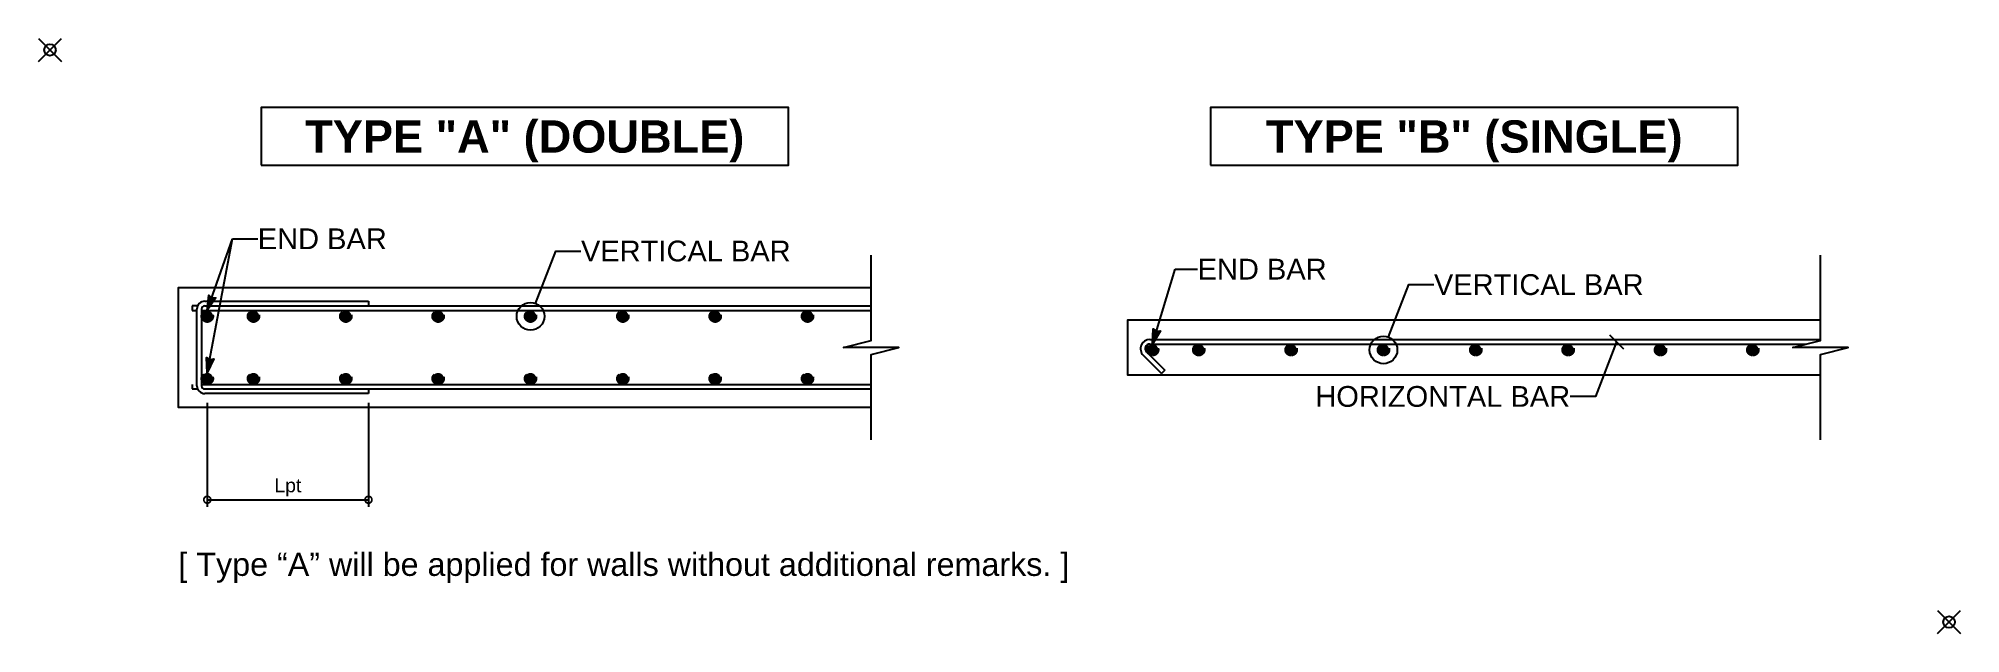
# Model space of a CAD drawing. Extents: x -50 to 8275, y 792 to 3372.
import ezdxf
from ezdxf.enums import TextEntityAlignment as Align

# ---------------------------------------------------------------- set-up
doc = ezdxf.new("R2010")
doc.units = 0
doc.header["$LTSCALE"] = 200
doc.header["$MEASUREMENT"] = 0
doc.header["$PDMODE"] = 35
doc.header["$PDSIZE"] = 50
doc.linetypes.add('HIDDEN', pattern=[0.375, 0.25, -0.125])
doc.layers.get('0').update_dxf_attribs({"linetype": 'CONTINUOUS'})
doc.layers.get('DEFPOINTS').update_dxf_attribs({"color": 251, "linetype": 'CONTINUOUS'})
for name, color, linetype in [('Bar.Horizontal', 2, 'CONTINUOUS'), ('Bar.Vertical', 7, 'HIDDEN'), ('Dimension', 1, 'CONTINUOUS'), ('Leader', 7, 'CONTINUOUS'), ('ShearWall', 7, 'CONTINUOUS'), ('Text', 3, 'CONTINUOUS')]:
    doc.layers.add(name, color=color, linetype=linetype)
doc.styles.add('DimText', font='arial.ttf')
doc.styles.add('Legend', font='arial.ttf')
doc.styles.add('Title', font='arialbd.ttf')
doc.dimstyles.new('Dim', dxfattribs={"dimscale": 60, "dimtxt": 1, "dimasz": 1, "dimexe": 0.5, "dimexo": 1, "dimgap": 0.25, "dimtad": 1, "dimtoh": 1, "dimdec": 0, "dimdsep": 46, "dimtxsty": 'DimText', "dimblk": 'DOTSMALL', "dimcen": 1, "dimclrd": 256, "dimclre": 256, "dimclrt": 7, "dimadec": 0, "dimazin": 0, "dimtfac": 1, "dimtdec": 0, "dimtix": 1, "dimtmove": 2, "dimatfit": 3, "dimldrblk": 'Arrow', "dimfxl": 0, "dimtolj": 1, "dimtzin": 0, "dimarcsym": 0})

# ---------------------------------------------------------------- blocks, each defined once
blk = doc.blocks.new('_DotSmall')
at = {"color": 0, "linetype": 'ByBlock', "const_width": 0.5}
blk.add_lwpolyline([(-0.0625, 0, 1), (0.0625, 0, 1)], format="xyb", close=True, dxfattribs=at)
blk = doc.blocks.new('*D2')
at = {"layer": 'DEFPOINTS', "color": 0}
for p in [(681.4, 1852.3), (1379.5, 1852.3), (1379.5, 1372.3)]:
    blk.add_point(p, dxfattribs=at)
at = {"layer": 'Dimension', "lineweight": -2}
for p, q in [((681.4, 1792.3), (681.4, 1342.3)), ((1379.5, 1792.3), (1379.5, 1342.3)), ((681.4, 1372.3), (1379.5, 1372.3))]:
    blk.add_line(p, q, dxfattribs=at)
at = {"layer": 'Dimension', "lineweight": -2, "xscale": 60, "yscale": 60, "zscale": 60, "rotation": 180}
blk.add_blockref('_DotSmall', (681.4, 1372.3), dxfattribs=at)
at = {"layer": 'Dimension', "lineweight": -2, "xscale": 60, "yscale": 60, "zscale": 60}
blk.add_blockref('_DotSmall', (1379.5, 1372.3), dxfattribs=at)
at = {"layer": 'Dimension', "color": 7, "insert": (1030.4, 1425.6), "char_height": 60, "attachment_point": 5, "style": 'DimText'}
blk.add_mtext('\\A1;Lpt', dxfattribs=at)
blk = doc.blocks.new('Arrow')
blk.add_lwpolyline([(0, 0), (-1.08, -0.27), (-0.98, 0), (-1.08, 0.27)], close=True)
blk.add_solid([(0, 0), (-1.08, 0.27), (-1.08, -0.27), (-0.98, 0)])
blk = doc.blocks.new('circle')
h = blk.add_hatch(color=256)
edge = h.paths.add_edge_path()
edge.add_arc((1167, 4670.6), 12.5, 0, 360)
blk.add_circle((1167, 4670.6), 12.5)
blk = doc.blocks.new('*U5')
blk.add_lwpolyline([(-400, 0), (-30, 0), (0, -120), (0, 0), (0, 120), (30, 0), (400, 0)])

msp = doc.modelspace()

# ---------------------------------------------------------------- linework, layer by layer
for points in [[(914.1, 2821.6), (3198.7, 2821.6), (3198.7, 3071.6), (914.1, 3071.6)], [(5026.8, 2821.6), (7311.4, 2821.6), (7311.4, 3071.6), (5026.8, 3071.6)]]:
    msp.add_lwpolyline(points, close=True)
for p in [(0, 3321.6), (8225.5, 842.3)]:
    msp.add_point(p)
at = {"layer": 'Bar.Horizontal'}
for p, q in [((639.4, 2212.3), (616.4, 2212.3)), ((616.4, 2212.3), (616.4, 2192.3)), ((616.4, 2192.3), (636.4, 2192.3)), ((636.4, 1866.3), (636.4, 2198.3)), ((656.4, 2198.3), (656.4, 1866.3)), ((656.4, 2192.3), (3556.4, 2192.3)), ((670.4, 2232.3), (1379.5, 2232.3)), ((670.4, 2212.3), (3556.4, 2212.3)), ((1379.5, 2232.3), (1379.5, 2212.3)), ((4735.3, 1998.5), (4814.7, 1919.1)), ((4749.5, 2012.7), (4828.9, 1933.3)), ((4763.6, 2066.8), (7669.1, 2066.8)), ((4763.6, 2046.8), (7607.1, 2046.8)), ((4828.9, 1933.3), (4814.7, 1919.1)), ((616.4, 1872.3), (616.4, 1852.3)), ((616.4, 1852.3), (639.4, 1852.3)), ((656.4, 1872.3), (3556.4, 1872.3)), ((670.4, 1852.3), (3556.4, 1852.3)), ((1379.5, 1832.3), (670.4, 1832.3)), ((1379.5, 1852.3), (1379.5, 1832.3))]:
    msp.add_line(p, q, dxfattribs=at)
for centre, radius, start, end in [((670.4, 2198.3), 34, 90, 180), ((670.4, 2198.3), 14, 90, 180), ((4763.6, 2026.8), 40, 90, 225), ((4763.6, 2026.8), 20, 90, 225), ((670.4, 1866.3), 34, 180, 270), ((670.4, 1866.3), 14, 180, 270)]:
    msp.add_arc(centre, radius, start, end, dxfattribs=at)
at = {"layer": 'Leader', "ltscale": 5}
for points in [[(2103, 2223.3), (2190.7, 2450.3), (2300, 2450.3)], [(5797.5, 2077.7), (5885.2, 2304.7), (5994.5, 2304.7)]]:
    msp.add_lwpolyline(points, dxfattribs=at)
at = {"layer": 'Leader'}
msp.add_circle((2081.4, 2167.3), 60, dxfattribs=at)
at = {"layer": 'Leader', "ltscale": 5}
msp.add_circle((5775.9, 2021.7), 60, dxfattribs=at)
at = {"layer": 'ShearWall'}
for points in [[(3556.4, 1772.3), (556.4, 1772.3), (556.4, 2292.3), (3556.4, 2292.3)], [(7669.1, 1912.3), (4669.1, 1912.3), (4669.1, 2152.3), (7669.1, 2152.3)]]:
    msp.add_lwpolyline(points, dxfattribs=at)
at = {"layer": 'Text'}
msp.add_line((6755.1, 2086.8), (6815.1, 2026.8), dxfattribs=at)
at = {"layer": 'Text', "ltscale": 5}
msp.add_lwpolyline([(6785.1, 2056.8), (6693.7, 1820.1), (6584.4, 1820.1)], dxfattribs=at)

# ---------------------------------------------------------------- block references
at = {"rotation": 90}
for p in [(3556.4, 2032.3), (7669.1, 2032.3)]:
    msp.add_blockref('*U5', p, dxfattribs=at)
at = {"layer": 'Bar.Vertical', "xscale": 2, "yscale": 2, "zscale": 2}
for p in [(-1652.6, -7173.9), (-1452.6, -7173.9), (-1052.6, -7173.9), (-652.6, -7173.9), (-252.6, -7173.9), (147.4, -7173.9), (547.4, -7173.9), (947.4, -7173.9), (2441.9, -7319.5), (2641.9, -7319.4), (3041.9, -7319.5), (3441.9, -7319.5), (3841.9, -7319.5), (4241.9, -7319.5), (4641.9, -7319.5), (5041.9, -7319.5), (-1652.6, -7443.9), (-1452.6, -7443.9), (-1052.6, -7443.9), (-652.6, -7443.9), (-252.6, -7443.9), (147.4, -7443.9), (547.4, -7443.9), (947.4, -7443.9)]:
    msp.add_blockref('circle', p, dxfattribs=at)

# ---------------------------------------------------------------- texts
at = {"layer": 'Text', "style": 'Title'}
for s, p in [('TYPE "A" (DOUBLE)', (2056.4, 2946.6)), ('TYPE "B" (SINGLE)', (6169.1, 2946.6))]:
    msp.add_text(s, height=140, dxfattribs=at).set_placement(p, align=Align.MIDDLE_CENTER)
at = {"layer": 'Text', "style": 'Legend'}
for s, height, p in [('END BAR', 90, (900, 2503.3)), ('VERTICAL BAR', 90, (2300, 2450.3)), ('END BAR', 90, (4971, 2371.7)), ('VERTICAL BAR', 90, (5994.5, 2304.7)), ('[ Type “A” will be applied for walls without additional remarks. ]', 100, (556.4, 1092.3))]:
    msp.add_text(s, height=height, dxfattribs=at).set_placement(p, align=Align.MIDDLE_LEFT)
msp.add_text('HORIZONTAL BAR', height=90, dxfattribs=at).set_placement((6584.4, 1820.1), align=Align.MIDDLE_RIGHT)

# ---------------------------------------------------------------- dimensions: what is measured, and where the dimension line sits
at = {"layer": 'Dimension'}
dim = msp.add_linear_dim(base=(1379.5, 1372.3), p1=(681.4, 1852.3), p2=(1379.5, 1852.3), text='Lpt', dimstyle='Dim', dxfattribs=at)
dim.commit()
dim.dimension.update_dxf_attribs({"geometry": '*D2', "text_midpoint": (1030.4, 1425.6)})

# ---------------------------------------------------------------- leaders
at = {"layer": 'Leader', "ltscale": 5}
for points in [[(681.4, 1922.3), (790.7, 2503.3), (900, 2503.3)], [(681.4, 2192.3), (790.7, 2503.3), (900, 2503.3)], [(4775.9, 2046.7), (4873.4, 2371.7), (4971, 2371.7)]]:
    msp.add_leader(points, dimstyle='Dim', dxfattribs=at)

doc.saveas('drawing.dxf')
